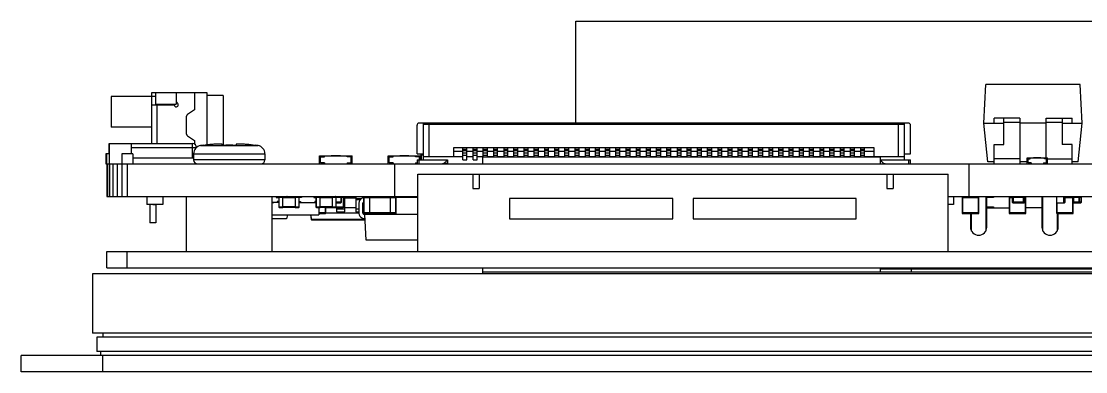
# Model space of a CAD drawing. Header units: inches. Extents: x -190 to 160, y -110 to 38.
# Drawn here: x -152.1 to -99.9, y 20.3 to 37.5 of the extents above; entities that cross this region are included whole.
import ezdxf

# ---------------------------------------------------------------- set-up
doc = ezdxf.new("R2010")
doc.units = ezdxf.units.IN
doc.header["$LTSCALE"] = 1.21
doc.header["$MEASUREMENT"] = 0
doc.layers.get('0').update_dxf_attribs({"linetype": 'CONTINUOUS'})
doc.layers.add('02___PRT_ALL_AXES', color=7, linetype='CONTINUOUS')

msp = doc.modelspace()

# ---------------------------------------------------------------- linework, layer by layer
at = {"color": 7, "linetype": 'Continuous'}
for p, q in [((-124.859, 32.543), (-124.859, 37.543)), ((-124.859, 37.543), (-67.859, 37.543)), ((-145.659, 31.543), (-145.659, 34.043)), ((-145.659, 34.043), (-142.959, 34.043)), ((-145.459, 33.443), (-145.459, 34.043)), ((-144.459, 34.043), (-144.459, 33.468)), ((-143.559, 34.043), (-143.559, 33.193)), ((-142.959, 34.043), (-142.959, 31.473)), ((-104.857, 32.543), (-104.757, 34.443)), ((-100.125, 34.443), (-104.757, 34.443)), ((-100.025, 32.543), (-100.125, 34.443)), ((-147.659, 33.843), (-147.659, 32.343)), ((-145.459, 33.843), (-147.659, 33.843)), ((-145.659, 33.443), (-144.559, 33.443)), ((-145.459, 33.468), (-144.459, 33.468)), ((-145.409, 33.443), (-145.409, 31.543)), ((-142.159, 33.893), (-142.959, 33.893)), ((-142.159, 33.893), (-142.159, 31.451)), ((-143.959, 31.998), (-143.959, 32.887)), ((-143.559, 33.193), (-143.912, 32.972)), ((-132.651, 31.043), (-132.651, 32.443)), ((-108.551, 32.543), (-132.551, 32.543)), ((-132.35, 32.503), (-132.351, 32.493)), ((-132.351, 32.493), (-132.351, 30.743)), ((-132.351, 32.493), (-132.348, 32.493)), ((-132.348, 32.493), (-108.751, 32.493)), ((-132.296, 32.543), (-132.314, 32.539)), ((-132.051, 30.909), (-132.051, 32.543)), ((-109.051, 32.543), (-109.051, 30.909)), ((-108.751, 32.493), (-108.753, 32.506)), ((-108.751, 30.743), (-108.751, 32.493)), ((-108.451, 31.043), (-108.451, 32.443)), ((-104.657, 30.643), (-104.857, 32.543)), ((-104.857, 32.543), (-103.872, 32.543)), ((-104.356, 32.543), (-104.356, 32.793)), ((-103.086, 32.793), (-104.356, 32.793)), ((-103.872, 31.493), (-103.872, 32.793)), ((-103.872, 32.597), (-103.086, 32.597)), ((-103.086, 32.793), (-103.086, 30.543)), ((-101.796, 32.543), (-103.086, 32.543)), ((-101.796, 30.843), (-101.796, 32.793)), ((-101.796, 32.793), (-100.526, 32.793)), ((-101.796, 32.597), (-101.01, 32.597)), ((-101.01, 32.793), (-101.01, 31.493)), ((-101.01, 32.543), (-100.025, 32.543)), ((-100.526, 32.543), (-100.526, 32.793)), ((-100.225, 30.643), (-100.025, 32.543)), ((-145.659, 32.343), (-147.659, 32.343)), ((-143.912, 31.913), (-143.559, 31.693)), ((-147.745, 31.043), (-147.745, 31.543)), ((-147.745, 31.543), (-143.659, 31.543)), ((-147.725, 30.543), (-147.725, 31.543)), ((-146.659, 31.043), (-146.659, 31.543)), ((-146.659, 31.343), (-143.469, 31.343)), ((-143.659, 30.843), (-143.659, 31.543)), ((-143.559, 31.693), (-143.559, 31.515)), ((-143.142, 31.45), (-143.143, 31.456)), ((-142.192, 31.45), (-142.201, 31.499)), ((-141.517, 31.499), (-141.525, 31.45)), ((-140.574, 31.456), (-140.575, 31.45)), ((-130.851, 30.909), (-130.851, 31.353)), ((-130.851, 31.353), (-110.251, 31.353)), ((-130.401, 30.743), (-130.401, 31.353)), ((-130.201, 30.743), (-130.201, 31.353)), ((-129.901, 30.743), (-129.901, 31.353)), ((-129.701, 30.743), (-129.701, 31.353)), ((-129.401, 30.893), (-129.401, 31.353)), ((-129.201, 30.893), (-129.201, 31.353)), ((-128.901, 31.353), (-128.901, 30.893)), ((-128.701, 30.893), (-128.701, 31.353)), ((-128.401, 31.353), (-128.401, 30.893)), ((-128.201, 30.893), (-128.201, 31.353)), ((-127.901, 30.893), (-127.901, 31.353)), ((-127.701, 30.893), (-127.701, 31.353)), ((-127.401, 30.893), (-127.401, 31.353)), ((-127.201, 30.893), (-127.201, 31.353)), ((-126.901, 30.893), (-126.901, 31.353)), ((-126.701, 30.893), (-126.701, 31.353)), ((-126.401, 31.353), (-126.401, 30.893)), ((-126.201, 30.893), (-126.201, 31.353)), ((-125.901, 30.893), (-125.901, 31.353)), ((-125.701, 30.893), (-125.701, 31.353)), ((-125.401, 30.893), (-125.401, 31.353)), ((-125.201, 30.893), (-125.201, 31.353)), ((-124.901, 30.893), (-124.901, 31.353)), ((-124.701, 30.893), (-124.701, 31.353)), ((-124.401, 31.353), (-124.401, 30.893)), ((-124.201, 30.893), (-124.201, 31.353)), ((-123.901, 30.893), (-123.901, 31.353)), ((-123.701, 30.893), (-123.701, 31.353)), ((-123.401, 30.893), (-123.401, 31.353)), ((-123.201, 30.893), (-123.201, 31.353)), ((-122.901, 30.893), (-122.901, 31.353)), ((-122.701, 30.893), (-122.701, 31.353)), ((-122.401, 30.893), (-122.401, 31.353)), ((-122.201, 30.893), (-122.201, 31.353)), ((-121.901, 31.353), (-121.901, 30.893)), ((-121.701, 30.893), (-121.701, 31.353)), ((-121.401, 30.893), (-121.401, 31.353)), ((-121.201, 30.893), (-121.201, 31.353)), ((-120.901, 30.893), (-120.901, 31.353)), ((-120.701, 30.893), (-120.701, 31.353)), ((-120.401, 30.893), (-120.401, 31.353)), ((-120.201, 30.893), (-120.201, 31.353)), ((-119.901, 31.353), (-119.901, 30.893)), ((-119.701, 30.893), (-119.701, 31.353)), ((-119.401, 30.893), (-119.401, 31.353)), ((-119.201, 30.893), (-119.201, 31.353)), ((-118.901, 30.893), (-118.901, 31.353)), ((-118.701, 30.893), (-118.701, 31.353)), ((-118.401, 30.893), (-118.401, 31.353)), ((-118.201, 30.893), (-118.201, 31.353)), ((-117.901, 31.353), (-117.901, 30.893)), ((-117.701, 30.893), (-117.701, 31.353)), ((-117.401, 30.893), (-117.401, 31.353)), ((-117.201, 30.893), (-117.201, 31.353)), ((-116.901, 30.893), (-116.901, 31.353)), ((-116.701, 30.893), (-116.701, 31.353)), ((-116.401, 30.893), (-116.401, 31.353)), ((-116.201, 30.893), (-116.201, 31.353)), ((-115.901, 30.893), (-115.901, 31.353)), ((-115.701, 30.893), (-115.701, 31.353)), ((-115.401, 31.353), (-115.401, 30.893)), ((-115.201, 30.893), (-115.201, 31.353)), ((-114.901, 30.893), (-114.901, 31.353)), ((-114.701, 30.893), (-114.701, 31.353)), ((-114.401, 30.893), (-114.401, 31.353)), ((-114.201, 30.893), (-114.201, 31.353)), ((-113.901, 30.893), (-113.901, 31.353)), ((-113.701, 30.893), (-113.701, 31.353)), ((-113.401, 30.893), (-113.401, 31.353)), ((-113.201, 30.893), (-113.201, 31.353)), ((-112.901, 31.353), (-112.901, 30.893)), ((-112.701, 30.893), (-112.701, 31.353)), ((-112.401, 30.893), (-112.401, 31.353)), ((-112.201, 30.893), (-112.201, 31.353)), ((-111.901, 31.353), (-111.901, 30.893)), ((-111.701, 30.893), (-111.701, 31.353)), ((-111.401, 30.893), (-111.401, 31.353)), ((-111.201, 30.893), (-111.201, 31.353)), ((-110.901, 31.353), (-110.901, 30.893)), ((-110.701, 30.893), (-110.701, 31.353)), ((-110.251, 31.353), (-110.251, 30.909)), ((-104.356, 30.543), (-104.356, 31.493)), ((-104.356, 31.493), (-103.872, 31.493)), ((-100.526, 31.493), (-101.01, 31.493)), ((-100.526, 30.543), (-100.526, 31.493)), ((-147.909, 31.043), (-147.909, 30.543)), ((-147.725, 31.043), (-147.909, 31.043)), ((-147.886, 31.043), (-147.886, 30.543)), ((-147.136, 31.043), (-147.136, 30.543)), ((-146.586, 31.043), (-147.136, 31.043)), ((-146.586, 31.043), (-146.586, 30.543)), ((-146.586, 30.843), (-143.609, 30.843)), ((-143.609, 31.043), (-143.609, 30.743)), ((-140.109, 31.043), (-140.109, 30.743)), ((-137.433, 30.543), (-137.433, 30.943)), ((-137.433, 30.543), (-137.433, 30.943)), ((-137.433, 30.943), (-135.833, 30.943)), ((-137.383, 30.593), (-137.383, 30.943)), ((-137.383, 30.893), (-137.183, 30.893)), ((-137.183, 30.893), (-137.183, 30.943)), ((-136.86, 30.944), (-136.86, 30.943)), ((-136.757, 30.944), (-136.86, 30.944)), ((-136.859, 30.944), (-136.859, 30.943)), ((-136.808, 30.944), (-136.808, 30.943)), ((-136.757, 30.944), (-136.757, 30.943)), ((-136.742, 30.944), (-136.742, 30.943)), ((-136.64, 30.944), (-136.742, 30.944)), ((-136.741, 30.944), (-136.741, 30.943)), ((-136.731, 30.944), (-136.731, 30.943)), ((-136.692, 30.944), (-136.692, 30.943)), ((-136.655, 30.944), (-136.655, 30.943)), ((-136.64, 30.944), (-136.64, 30.943)), ((-136.626, 30.944), (-136.626, 30.943)), ((-136.626, 30.944), (-136.626, 30.943)), ((-136.524, 30.944), (-136.626, 30.944)), ((-136.575, 30.944), (-136.575, 30.943)), ((-136.524, 30.944), (-136.524, 30.943)), ((-136.509, 30.944), (-136.509, 30.943)), ((-136.509, 30.944), (-136.509, 30.943)), ((-136.406, 30.944), (-136.509, 30.944)), ((-136.487, 30.944), (-136.487, 30.943)), ((-136.46, 30.944), (-136.46, 30.943)), ((-136.406, 30.944), (-136.406, 30.943)), ((-136.083, 30.893), (-136.083, 30.943)), ((-135.883, 30.893), (-136.083, 30.893)), ((-135.883, 30.593), (-135.883, 30.943)), ((-135.833, 30.543), (-135.833, 30.943)), ((-134.073, 30.543), (-134.073, 30.943)), ((-134.073, 30.943), (-132.473, 30.943)), ((-134.023, 30.593), (-134.023, 30.943)), ((-134.023, 30.893), (-133.823, 30.893)), ((-133.823, 30.893), (-133.823, 30.943)), ((-133.5, 30.944), (-133.5, 30.943)), ((-133.494, 30.944), (-133.5, 30.944)), ((-133.493, 30.944), (-133.493, 30.943)), ((-133.397, 30.944), (-133.493, 30.944)), ((-133.448, 30.944), (-133.448, 30.943)), ((-133.4, 30.943), (-133.4, 30.944)), ((-133.397, 30.944), (-133.397, 30.943)), ((-133.397, 30.944), (-133.397, 30.943)), ((-133.382, 30.944), (-133.382, 30.943)), ((-133.28, 30.944), (-133.382, 30.944)), ((-133.331, 30.944), (-133.331, 30.943)), ((-133.281, 30.944), (-133.281, 30.943)), ((-133.28, 30.944), (-133.28, 30.943)), ((-133.266, 30.944), (-133.266, 30.943)), ((-133.264, 30.944), (-133.266, 30.944)), ((-133.262, 30.944), (-133.262, 30.943)), ((-133.164, 30.944), (-133.262, 30.944)), ((-133.219, 30.944), (-133.219, 30.943)), ((-133.165, 30.944), (-133.165, 30.943)), ((-133.164, 30.944), (-133.164, 30.943)), ((-133.149, 30.944), (-133.149, 30.943)), ((-133.046, 30.944), (-133.149, 30.944)), ((-133.098, 30.944), (-133.098, 30.943)), ((-133.047, 30.944), (-133.047, 30.943)), ((-133.046, 30.944), (-133.046, 30.943)), ((-132.723, 30.893), (-132.723, 30.943)), ((-132.523, 30.893), (-132.723, 30.893)), ((-132.651, 31.043), (-132.351, 31.043)), ((-132.523, 30.743), (-132.523, 30.943)), ((-132.473, 30.904), (-132.473, 30.943)), ((-132.473, 30.907), (-132.473, 30.943)), ((-132.457, 30.993), (-132.459, 30.995)), ((-132.444, 30.993), (-132.457, 30.993)), ((-132.351, 31.005), (-132.447, 31.005)), ((-132.444, 30.993), (-132.444, 31.005)), ((-132.444, 30.993), (-132.351, 30.993)), ((-132.351, 30.909), (-130.401, 30.909)), ((-130.401, 31.143), (-130.851, 31.143)), ((-130.201, 31.243), (-130.401, 31.243)), ((-130.401, 31.207), (-130.201, 31.207)), ((-130.201, 31.068), (-130.401, 31.068)), ((-130.401, 30.975), (-130.201, 30.975)), ((-129.901, 31.143), (-130.201, 31.143)), ((-130.201, 30.909), (-129.901, 30.909)), ((-129.701, 31.243), (-129.901, 31.243)), ((-129.901, 31.207), (-129.701, 31.207)), ((-129.701, 31.068), (-129.901, 31.068)), ((-129.901, 30.975), (-129.701, 30.975)), ((-129.401, 31.143), (-129.701, 31.143)), ((-129.701, 30.909), (-129.401, 30.909)), ((-129.419, 30.543), (-129.419, 30.893)), ((-129.419, 30.893), (-109.919, 30.893)), ((-129.201, 31.243), (-129.401, 31.243)), ((-129.401, 31.207), (-129.201, 31.207)), ((-129.201, 31.068), (-129.401, 31.068)), ((-129.401, 30.975), (-129.201, 30.975)), ((-128.901, 31.143), (-129.201, 31.143)), ((-129.201, 30.909), (-128.901, 30.909)), ((-128.701, 31.243), (-128.901, 31.243)), ((-128.901, 31.207), (-128.701, 31.207)), ((-128.701, 31.068), (-128.901, 31.068)), ((-128.901, 30.975), (-128.701, 30.975)), ((-128.401, 31.143), (-128.701, 31.143)), ((-128.701, 30.909), (-128.401, 30.909)), ((-128.201, 31.243), (-128.401, 31.243)), ((-128.401, 31.207), (-128.201, 31.207)), ((-128.201, 31.068), (-128.401, 31.068)), ((-128.401, 30.975), (-128.201, 30.975)), ((-127.901, 31.143), (-128.201, 31.143)), ((-128.201, 30.909), (-127.901, 30.909)), ((-127.701, 31.243), (-127.901, 31.243)), ((-127.901, 31.207), (-127.701, 31.207)), ((-127.701, 31.068), (-127.901, 31.068)), ((-127.901, 30.975), (-127.701, 30.975)), ((-127.401, 31.143), (-127.701, 31.143)), ((-127.701, 30.909), (-127.401, 30.909)), ((-127.201, 31.243), (-127.401, 31.243)), ((-127.401, 31.207), (-127.201, 31.207)), ((-127.201, 31.068), (-127.401, 31.068)), ((-127.401, 30.975), (-127.201, 30.975)), ((-126.901, 31.143), (-127.201, 31.143)), ((-127.201, 30.909), (-126.901, 30.909)), ((-126.701, 31.243), (-126.901, 31.243)), ((-126.901, 31.207), (-126.701, 31.207)), ((-126.701, 31.068), (-126.901, 31.068)), ((-126.901, 30.975), (-126.701, 30.975)), ((-126.401, 31.143), (-126.701, 31.143)), ((-126.701, 30.909), (-126.401, 30.909)), ((-126.201, 31.243), (-126.401, 31.243)), ((-126.401, 31.207), (-126.201, 31.207)), ((-126.201, 31.068), (-126.401, 31.068)), ((-126.401, 30.975), (-126.201, 30.975)), ((-125.901, 31.143), (-126.201, 31.143)), ((-126.201, 30.909), (-125.901, 30.909)), ((-125.701, 31.243), (-125.901, 31.243)), ((-125.901, 31.207), (-125.701, 31.207)), ((-125.701, 31.068), (-125.901, 31.068)), ((-125.901, 30.975), (-125.701, 30.975)), ((-125.401, 31.143), (-125.701, 31.143)), ((-125.701, 30.909), (-125.401, 30.909)), ((-125.201, 31.243), (-125.401, 31.243)), ((-125.401, 31.207), (-125.201, 31.207)), ((-125.201, 31.068), (-125.401, 31.068)), ((-125.401, 30.975), (-125.201, 30.975)), ((-124.901, 31.143), (-125.201, 31.143)), ((-125.201, 30.909), (-124.901, 30.909)), ((-124.701, 31.243), (-124.901, 31.243)), ((-124.901, 31.207), (-124.701, 31.207)), ((-124.701, 31.068), (-124.901, 31.068)), ((-124.901, 30.975), (-124.701, 30.975)), ((-124.401, 31.143), (-124.701, 31.143)), ((-124.701, 30.909), (-124.401, 30.909)), ((-124.201, 31.243), (-124.401, 31.243)), ((-124.401, 31.207), (-124.201, 31.207)), ((-124.201, 31.068), (-124.401, 31.068)), ((-124.401, 30.975), (-124.201, 30.975)), ((-123.901, 31.143), (-124.201, 31.143)), ((-124.201, 30.909), (-123.901, 30.909)), ((-123.701, 31.243), (-123.901, 31.243)), ((-123.901, 31.207), (-123.701, 31.207)), ((-123.701, 31.068), (-123.901, 31.068)), ((-123.901, 30.975), (-123.701, 30.975)), ((-123.401, 31.143), (-123.701, 31.143)), ((-123.701, 30.909), (-123.401, 30.909)), ((-123.201, 31.243), (-123.401, 31.243)), ((-123.401, 31.207), (-123.201, 31.207)), ((-123.201, 31.068), (-123.401, 31.068)), ((-123.401, 30.975), (-123.201, 30.975)), ((-122.901, 31.143), (-123.201, 31.143)), ((-123.201, 30.909), (-122.901, 30.909)), ((-122.701, 31.243), (-122.901, 31.243)), ((-122.901, 31.207), (-122.701, 31.207)), ((-122.701, 31.068), (-122.901, 31.068)), ((-122.901, 30.975), (-122.701, 30.975)), ((-122.401, 31.143), (-122.701, 31.143)), ((-122.701, 30.909), (-122.401, 30.909)), ((-122.201, 31.243), (-122.401, 31.243)), ((-122.401, 31.207), (-122.201, 31.207)), ((-122.201, 31.068), (-122.401, 31.068)), ((-122.401, 30.975), (-122.201, 30.975)), ((-121.901, 31.143), (-122.201, 31.143)), ((-122.201, 30.909), (-121.901, 30.909)), ((-121.701, 31.243), (-121.901, 31.243)), ((-121.901, 31.207), (-121.701, 31.207)), ((-121.701, 31.068), (-121.901, 31.068)), ((-121.901, 30.975), (-121.701, 30.975)), ((-121.401, 31.143), (-121.701, 31.143)), ((-121.701, 30.909), (-121.401, 30.909)), ((-121.201, 31.243), (-121.401, 31.243)), ((-121.401, 31.207), (-121.201, 31.207)), ((-121.201, 31.068), (-121.401, 31.068)), ((-121.401, 30.975), (-121.201, 30.975)), ((-120.901, 31.143), (-121.201, 31.143)), ((-121.201, 30.909), (-120.901, 30.909)), ((-120.701, 31.243), (-120.901, 31.243)), ((-120.901, 31.207), (-120.701, 31.207)), ((-120.701, 31.068), (-120.901, 31.068)), ((-120.901, 30.975), (-120.701, 30.975)), ((-120.401, 31.143), (-120.701, 31.143)), ((-120.701, 30.909), (-120.401, 30.909)), ((-120.201, 31.243), (-120.401, 31.243)), ((-120.401, 31.207), (-120.201, 31.207)), ((-120.201, 31.068), (-120.401, 31.068)), ((-120.401, 30.975), (-120.201, 30.975)), ((-119.901, 31.143), (-120.201, 31.143)), ((-120.201, 30.909), (-119.901, 30.909)), ((-119.701, 31.243), (-119.901, 31.243)), ((-119.901, 31.207), (-119.701, 31.207)), ((-119.701, 31.068), (-119.901, 31.068)), ((-119.901, 30.975), (-119.701, 30.975)), ((-119.401, 31.143), (-119.701, 31.143)), ((-119.701, 30.909), (-119.401, 30.909)), ((-119.201, 31.243), (-119.401, 31.243)), ((-119.401, 31.207), (-119.201, 31.207)), ((-119.201, 31.068), (-119.401, 31.068)), ((-119.401, 30.975), (-119.201, 30.975)), ((-118.901, 31.143), (-119.201, 31.143)), ((-119.201, 30.909), (-118.901, 30.909)), ((-118.701, 31.243), (-118.901, 31.243)), ((-118.901, 31.207), (-118.701, 31.207)), ((-118.701, 31.068), (-118.901, 31.068)), ((-118.901, 30.975), (-118.701, 30.975)), ((-118.401, 31.143), (-118.701, 31.143)), ((-118.701, 30.909), (-118.401, 30.909)), ((-118.201, 31.243), (-118.401, 31.243)), ((-118.401, 31.207), (-118.201, 31.207)), ((-118.201, 31.068), (-118.401, 31.068)), ((-118.401, 30.975), (-118.201, 30.975)), ((-117.901, 31.143), (-118.201, 31.143)), ((-118.201, 30.909), (-117.901, 30.909)), ((-117.701, 31.243), (-117.901, 31.243)), ((-117.901, 31.207), (-117.701, 31.207)), ((-117.701, 31.068), (-117.901, 31.068)), ((-117.901, 30.975), (-117.701, 30.975)), ((-117.401, 31.143), (-117.701, 31.143)), ((-117.701, 30.909), (-117.401, 30.909)), ((-117.201, 31.243), (-117.401, 31.243)), ((-117.401, 31.207), (-117.201, 31.207)), ((-117.201, 31.068), (-117.401, 31.068)), ((-117.401, 30.975), (-117.201, 30.975)), ((-116.901, 31.143), (-117.201, 31.143)), ((-117.201, 30.909), (-116.901, 30.909)), ((-116.701, 31.243), (-116.901, 31.243)), ((-116.901, 31.207), (-116.701, 31.207)), ((-116.701, 31.068), (-116.901, 31.068)), ((-116.901, 30.975), (-116.701, 30.975)), ((-116.401, 31.143), (-116.701, 31.143)), ((-116.701, 30.909), (-116.401, 30.909)), ((-116.201, 31.243), (-116.401, 31.243)), ((-116.401, 31.207), (-116.201, 31.207)), ((-116.201, 31.068), (-116.401, 31.068)), ((-116.401, 30.975), (-116.201, 30.975)), ((-115.901, 31.143), (-116.201, 31.143)), ((-116.201, 30.909), (-115.901, 30.909)), ((-115.701, 31.243), (-115.901, 31.243)), ((-115.901, 31.207), (-115.701, 31.207)), ((-115.701, 31.068), (-115.901, 31.068)), ((-115.901, 30.975), (-115.701, 30.975)), ((-115.401, 31.143), (-115.701, 31.143)), ((-115.701, 30.909), (-115.401, 30.909)), ((-115.201, 31.243), (-115.401, 31.243)), ((-115.401, 31.207), (-115.201, 31.207)), ((-115.201, 31.068), (-115.401, 31.068)), ((-115.401, 30.975), (-115.201, 30.975)), ((-114.901, 31.143), (-115.201, 31.143)), ((-115.201, 30.909), (-114.901, 30.909)), ((-114.701, 31.243), (-114.901, 31.243)), ((-114.901, 31.207), (-114.701, 31.207)), ((-114.701, 31.068), (-114.901, 31.068)), ((-114.901, 30.975), (-114.701, 30.975)), ((-114.401, 31.143), (-114.701, 31.143)), ((-114.701, 30.909), (-114.401, 30.909)), ((-114.201, 31.243), (-114.401, 31.243)), ((-114.401, 31.207), (-114.201, 31.207)), ((-114.201, 31.068), (-114.401, 31.068)), ((-114.401, 30.975), (-114.201, 30.975)), ((-113.901, 31.143), (-114.201, 31.143)), ((-114.201, 30.909), (-113.901, 30.909)), ((-113.701, 31.243), (-113.901, 31.243)), ((-113.901, 31.207), (-113.701, 31.207)), ((-113.701, 31.068), (-113.901, 31.068)), ((-113.901, 30.975), (-113.701, 30.975)), ((-113.401, 31.143), (-113.701, 31.143)), ((-113.701, 30.909), (-113.401, 30.909)), ((-113.201, 31.243), (-113.401, 31.243)), ((-113.401, 31.207), (-113.201, 31.207)), ((-113.201, 31.068), (-113.401, 31.068)), ((-113.401, 30.975), (-113.201, 30.975)), ((-112.901, 31.143), (-113.201, 31.143)), ((-113.201, 30.909), (-112.901, 30.909)), ((-112.701, 31.243), (-112.901, 31.243)), ((-112.901, 31.207), (-112.701, 31.207)), ((-112.701, 31.068), (-112.901, 31.068)), ((-112.901, 30.975), (-112.701, 30.975)), ((-112.401, 31.143), (-112.701, 31.143)), ((-112.701, 30.909), (-112.401, 30.909)), ((-112.201, 31.243), (-112.401, 31.243)), ((-112.401, 31.207), (-112.201, 31.207)), ((-112.201, 31.068), (-112.401, 31.068)), ((-112.401, 30.975), (-112.201, 30.975)), ((-111.901, 31.143), (-112.201, 31.143)), ((-112.201, 30.909), (-111.901, 30.909)), ((-111.701, 31.243), (-111.901, 31.243)), ((-111.901, 31.207), (-111.701, 31.207)), ((-111.701, 31.068), (-111.901, 31.068)), ((-111.901, 30.975), (-111.701, 30.975)), ((-111.401, 31.143), (-111.701, 31.143)), ((-111.701, 30.909), (-111.401, 30.909)), ((-111.201, 31.243), (-111.401, 31.243)), ((-111.401, 31.207), (-111.201, 31.207)), ((-111.201, 31.068), (-111.401, 31.068)), ((-111.401, 30.975), (-111.201, 30.975)), ((-110.901, 31.143), (-111.201, 31.143)), ((-111.201, 30.909), (-110.901, 30.909)), ((-110.701, 31.243), (-110.901, 31.243)), ((-110.901, 31.207), (-110.701, 31.207)), ((-110.701, 31.068), (-110.901, 31.068)), ((-110.901, 30.975), (-110.701, 30.975)), ((-110.251, 31.143), (-110.701, 31.143)), ((-110.701, 30.909), (-108.751, 30.909)), ((-109.919, 30.543), (-109.919, 30.893)), ((-108.751, 31.043), (-108.451, 31.043)), ((-102.733, 30.543), (-102.733, 30.843)), ((-102.733, 30.843), (-101.733, 30.843)), ((-102.683, 30.593), (-102.683, 30.843)), ((-102.583, 30.793), (-102.583, 30.843)), ((-102.412, 30.844), (-102.412, 30.843)), ((-102.331, 30.844), (-102.412, 30.844)), ((-102.374, 30.844), (-102.374, 30.843)), ((-102.334, 30.843), (-102.334, 30.844)), ((-102.331, 30.843), (-102.331, 30.844)), ((-102.32, 30.844), (-102.32, 30.843)), ((-102.239, 30.844), (-102.32, 30.844)), ((-102.28, 30.844), (-102.28, 30.843)), ((-102.239, 30.844), (-102.239, 30.843)), ((-102.228, 30.844), (-102.228, 30.843)), ((-102.144, 30.844), (-102.228, 30.844)), ((-102.21, 30.844), (-102.21, 30.843)), ((-102.198, 30.844), (-102.198, 30.843)), ((-102.144, 30.844), (-102.144, 30.843)), ((-102.134, 30.844), (-102.134, 30.843)), ((-102.052, 30.844), (-102.134, 30.844)), ((-102.093, 30.844), (-102.093, 30.843)), ((-102.052, 30.844), (-102.052, 30.843)), ((-101.883, 30.793), (-101.883, 30.843)), ((-101.783, 30.593), (-101.783, 30.843)), ((-101.733, 30.543), (-101.733, 30.843)), ((-147.909, 30.543), (-43.85, 30.543)), ((-147.859, 30.543), (-147.859, 28.943)), ((-147.833, 30.543), (-147.833, 28.943)), ((-147.732, 30.543), (-147.732, 28.943)), ((-147.572, 30.543), (-147.572, 28.943)), ((-147.363, 30.543), (-147.363, 28.943)), ((-147.12, 30.543), (-147.12, 28.943)), ((-146.859, 30.543), (-146.859, 28.943)), ((-140.109, 30.743), (-143.609, 30.743)), ((-137.183, 30.593), (-137.383, 30.593)), ((-137.183, 30.593), (-137.183, 30.543)), ((-136.083, 30.593), (-136.083, 30.543)), ((-136.083, 30.593), (-135.883, 30.593)), ((-133.823, 30.593), (-134.023, 30.593)), ((-133.823, 30.593), (-133.823, 30.543)), ((-133.75, 30.543), (-133.75, 28.943)), ((-132.723, 30.593), (-132.723, 30.543)), ((-132.723, 30.593), (-132.651, 30.593)), ((-132.651, 30.743), (-132.651, 30.543)), ((-132.651, 30.743), (-131.151, 30.743)), ((-132.551, 30.543), (-132.551, 30.743)), ((-131.157, 30.555), (-131.36, 30.555)), ((-131.157, 30.743), (-131.157, 30.543)), ((-131.151, 30.743), (-131.151, 30.543)), ((-130.401, 30.743), (-130.201, 30.743)), ((-129.901, 30.743), (-129.701, 30.743)), ((-109.919, 30.743), (-108.451, 30.743)), ((-108.551, 30.743), (-108.551, 30.543)), ((-108.451, 30.543), (-108.451, 30.743)), ((-105.583, 30.543), (-105.583, 28.943)), ((-104.356, 30.643), (-104.657, 30.643)), ((-103.086, 30.791), (-104.356, 30.791)), ((-102.733, 30.643), (-103.086, 30.643)), ((-102.683, 30.793), (-102.583, 30.793)), ((-102.533, 30.593), (-102.683, 30.593)), ((-102.533, 30.593), (-102.533, 30.543)), ((-101.933, 30.593), (-101.933, 30.543)), ((-101.933, 30.593), (-101.783, 30.593)), ((-101.783, 30.793), (-101.883, 30.793)), ((-101.733, 30.791), (-100.526, 30.791)), ((-100.225, 30.643), (-100.526, 30.643)), ((-132.609, 26.243), (-132.609, 30.043)), ((-132.609, 30.043), (-106.609, 30.043)), ((-129.909, 30.043), (-129.909, 29.343)), ((-129.609, 30.043), (-129.609, 29.343)), ((-109.609, 30.043), (-109.609, 29.343)), ((-109.309, 30.043), (-109.309, 29.343)), ((-106.609, 26.243), (-106.609, 30.043)), ((-129.909, 29.343), (-129.609, 29.343)), ((-109.609, 29.343), (-109.309, 29.343)), ((-147.859, 28.943), (-132.609, 28.943)), ((-145.91, 28.943), (-145.91, 28.543)), ((-145.11, 28.943), (-145.11, 28.543)), ((-143.959, 26.243), (-143.959, 28.943)), ((-139.759, 26.243), (-139.759, 28.943)), ((-139.559, 28.943), (-139.559, 28.893)), ((-139.559, 28.893), (-139.434, 28.893)), ((-139.434, 28.907), (-139.434, 28.427)), ((-139.434, 28.907), (-139.234, 28.907)), ((-139.414, 28.407), (-139.414, 28.927)), ((-139.234, 28.927), (-139.414, 28.927)), ((-139.359, 28.943), (-139.359, 28.927)), ((-139.234, 28.407), (-139.234, 28.927)), ((-138.634, 28.923), (-139.234, 28.923)), ((-138.634, 28.917), (-139.234, 28.917)), ((-139.234, 28.897), (-138.634, 28.897)), ((-139.094, 28.943), (-139.094, 28.923)), ((-139.05, 28.927), (-139.094, 28.927)), ((-139.023, 28.923), (-139.023, 28.943)), ((-138.993, 28.943), (-138.993, 28.923)), ((-138.634, 28.927), (-138.634, 28.407)), ((-138.454, 28.927), (-138.634, 28.927)), ((-138.634, 28.907), (-138.434, 28.907)), ((-138.589, 28.943), (-138.589, 28.927)), ((-138.509, 28.943), (-138.509, 28.927)), ((-138.454, 28.927), (-138.454, 28.407)), ((-138.434, 28.427), (-138.434, 28.907)), ((-138.309, 28.893), (-138.434, 28.893)), ((-138.309, 28.943), (-138.309, 28.893)), ((-137.709, 28.943), (-137.709, 28.893)), ((-137.709, 28.893), (-137.609, 28.893)), ((-137.609, 28.907), (-137.609, 28.427)), ((-137.609, 28.907), (-137.409, 28.907)), ((-137.589, 28.407), (-137.589, 28.927)), ((-137.159, 28.927), (-137.589, 28.927)), ((-137.509, 28.943), (-137.509, 28.927)), ((-137.459, 28.943), (-137.459, 28.927)), ((-137.409, 28.407), (-137.409, 28.927)), ((-136.809, 28.917), (-137.409, 28.917)), ((-137.409, 28.897), (-136.809, 28.897)), ((-137.16, 28.943), (-137.16, 28.927)), ((-137.159, 28.927), (-137.159, 28.917)), ((-137.15, 28.925), (-137.15, 28.943)), ((-136.945, 28.943), (-136.945, 28.917)), ((-136.809, 28.927), (-136.809, 28.407)), ((-136.629, 28.927), (-136.809, 28.927)), ((-136.809, 28.907), (-136.609, 28.907)), ((-136.631, 28.927), (-136.631, 28.943)), ((-136.629, 28.927), (-136.629, 28.407)), ((-136.609, 28.912), (-136.356, 28.912)), ((-136.609, 28.427), (-136.609, 28.907)), ((-136.387, 28.943), (-136.387, 28.638)), ((-136.269, 28.927), (-136.36, 28.927)), ((-136.356, 28.668), (-136.356, 28.912)), ((-136.356, 28.907), (-136.249, 28.907)), ((-136.269, 28.927), (-136.269, 28.407)), ((-136.249, 28.427), (-136.249, 28.907)), ((-136.21, 28.833), (-136.249, 28.833)), ((-136.249, 28.822), (-136.21, 28.822)), ((-136.249, 28.814), (-136.21, 28.814)), ((-136.21, 28.778), (-136.249, 28.778)), ((-136.21, 28.943), (-136.21, 28.193)), ((-136.2, 28.832), (-136.21, 28.833)), ((-136.21, 28.778), (-136.2, 28.782)), ((-136.2, 28.203), (-136.2, 28.943)), ((-135.65, 28.893), (-136.2, 28.893)), ((-136.2, 28.872), (-135.65, 28.872)), ((-135.81, 28.907), (-135.81, 28.893)), ((-135.81, 28.907), (-135.65, 28.907)), ((-135.79, 28.893), (-135.79, 28.927)), ((-135.65, 28.927), (-135.79, 28.927)), ((-135.65, 28.943), (-135.65, 28.203)), ((-135.64, 28.833), (-135.65, 28.832)), ((-135.65, 28.782), (-135.64, 28.778)), ((-135.64, 28.193), (-135.64, 28.943)), ((-135.381, 28.833), (-135.64, 28.833)), ((-135.64, 28.822), (-135.394, 28.822)), ((-135.64, 28.814), (-135.403, 28.814)), ((-135.437, 28.778), (-135.64, 28.778)), ((-135.271, 28.897), (-135.271, 28.137)), ((-135.271, 28.897), (-134.971, 28.897)), ((-135.26, 28.943), (-135.26, 28.92)), ((-135.25, 28.925), (-135.25, 28.943)), ((-135.241, 28.107), (-135.241, 28.927)), ((-134.971, 28.927), (-135.241, 28.927)), ((-134.971, 28.107), (-134.971, 28.927)), ((-133.971, 28.917), (-134.971, 28.917)), ((-134.971, 28.887), (-133.971, 28.887)), ((-133.971, 28.918), (-134.159, 28.918)), ((-133.971, 28.927), (-133.971, 28.107)), ((-133.701, 28.927), (-133.971, 28.927)), ((-133.971, 28.897), (-133.671, 28.897)), ((-133.701, 28.927), (-133.701, 28.107)), ((-132.609, 28.918), (-133.679, 28.918)), ((-133.671, 28.137), (-133.671, 28.897)), ((-132.609, 28.892), (-133.671, 28.892)), ((-128.109, 28.843), (-128.109, 27.843)), ((-120.109, 28.843), (-128.109, 28.843)), ((-120.109, 27.843), (-120.109, 28.843)), ((-119.109, 28.843), (-119.109, 27.843)), ((-111.109, 28.843), (-119.109, 28.843)), ((-111.109, 27.843), (-111.109, 28.843)), ((-106.609, 28.943), (-43.85, 28.943)), ((-106.349, 28.943), (-106.349, 28.543)), ((-105.919, 28.897), (-105.919, 28.137)), ((-105.919, 28.897), (-105.099, 28.897)), ((-105.889, 28.107), (-105.889, 28.927)), ((-105.129, 28.927), (-105.889, 28.927)), ((-105.129, 28.927), (-105.129, 28.107)), ((-105.099, 28.137), (-105.099, 28.897)), ((-104.759, 28.943), (-104.759, 27.249)), ((-104.709, 27.443), (-104.709, 28.943)), ((-104.375, 28.893), (-104.709, 28.893)), ((-104.375, 28.943), (-104.375, 28.893)), ((-103.614, 28.897), (-103.614, 28.137)), ((-103.614, 28.897), (-103.464, 28.897)), ((-103.584, 28.107), (-103.584, 28.927)), ((-103.459, 28.927), (-103.584, 28.927)), ((-103.464, 28.912), (-103.464, 28.668)), ((-103.464, 28.912), (-103.464, 28.668)), ((-103.464, 28.912), (-102.854, 28.912)), ((-103.433, 28.638), (-103.433, 28.943)), ((-103.403, 28.638), (-103.403, 28.943)), ((-102.915, 28.638), (-102.915, 28.943)), ((-102.884, 28.943), (-102.884, 28.638)), ((-102.824, 28.927), (-102.858, 28.927)), ((-102.854, 28.668), (-102.854, 28.912)), ((-102.854, 28.897), (-102.794, 28.897)), ((-102.824, 28.927), (-102.824, 28.107)), ((-102.794, 28.137), (-102.794, 28.897)), ((-102.009, 28.943), (-102.009, 27.443)), ((-101.959, 27.249), (-101.959, 28.943)), ((-101.289, 28.897), (-101.289, 28.137)), ((-101.289, 28.897), (-101.284, 28.897)), ((-101.284, 28.943), (-101.284, 28.618)), ((-100.954, 28.943), (-100.954, 28.618)), ((-100.954, 28.912), (-100.87, 28.912)), ((-100.901, 28.943), (-100.901, 28.638)), ((-100.499, 28.927), (-100.875, 28.927)), ((-100.87, 28.668), (-100.87, 28.912)), ((-100.87, 28.897), (-100.471, 28.897)), ((-100.499, 28.927), (-100.499, 28.107)), ((-100.471, 28.912), (-100.471, 28.668)), ((-100.471, 28.912), (-100.071, 28.912)), ((-100.441, 28.638), (-100.441, 28.943)), ((-100.197, 28.943), (-100.197, 28.638)), ((-100.167, 28.668), (-100.167, 28.912)), ((-100.101, 28.943), (-100.101, 28.638)), ((-100.071, 28.668), (-100.071, 28.912)), ((-145.11, 28.543), (-145.91, 28.543)), ((-145.759, 28.543), (-145.759, 27.643)), ((-145.605, 28.542), (-145.605, 28.543)), ((-145.605, 28.542), (-145.455, 28.542)), ((-145.567, 28.542), (-145.567, 28.543)), ((-145.536, 28.542), (-145.536, 28.543)), ((-145.535, 28.543), (-145.535, 28.542)), ((-145.501, 28.542), (-145.501, 28.543)), ((-145.459, 28.542), (-145.459, 27.643)), ((-145.455, 28.542), (-145.455, 28.543)), ((-139.434, 28.643), (-139.759, 28.643)), ((-139.758, 28.642), (-139.68, 28.642)), ((-139.718, 28.642), (-139.718, 28.643)), ((-139.68, 28.642), (-139.68, 28.643)), ((-139.509, 28.693), (-139.509, 28.643)), ((-139.434, 28.693), (-139.509, 28.693)), ((-139.234, 28.427), (-139.434, 28.427)), ((-139.414, 28.407), (-139.234, 28.407)), ((-138.634, 28.437), (-139.234, 28.437)), ((-139.234, 28.417), (-138.634, 28.417)), ((-138.434, 28.427), (-138.634, 28.427)), ((-138.634, 28.407), (-138.454, 28.407)), ((-138.434, 28.693), (-138.359, 28.693)), ((-138.434, 28.643), (-137.609, 28.643)), ((-138.359, 28.693), (-138.359, 28.643)), ((-138.187, 28.642), (-138.187, 28.643)), ((-138.187, 28.642), (-138.107, 28.642)), ((-138.107, 28.643), (-138.107, 28.642)), ((-138.096, 28.642), (-138.096, 28.643)), ((-138.096, 28.642), (-138.015, 28.642)), ((-138.055, 28.642), (-138.055, 28.643)), ((-138.015, 28.642), (-138.015, 28.643)), ((-138.003, 28.642), (-138.003, 28.643)), ((-138.003, 28.642), (-137.92, 28.642)), ((-137.986, 28.642), (-137.986, 28.643)), ((-137.971, 28.642), (-137.971, 28.643)), ((-137.92, 28.642), (-137.92, 28.643)), ((-137.91, 28.642), (-137.91, 28.643)), ((-137.91, 28.642), (-137.828, 28.642)), ((-137.869, 28.642), (-137.869, 28.643)), ((-137.828, 28.642), (-137.828, 28.643)), ((-137.659, 28.693), (-137.659, 28.643)), ((-137.609, 28.693), (-137.659, 28.693)), ((-137.409, 28.427), (-137.609, 28.427)), ((-137.589, 28.407), (-137.409, 28.407)), ((-137.459, 28.407), (-137.459, 28.043)), ((-136.809, 28.437), (-137.409, 28.437)), ((-137.409, 28.417), (-136.809, 28.417)), ((-137.159, 28.417), (-137.159, 28.107)), ((-137.129, 28.137), (-137.129, 28.417)), ((-136.6, 28.393), (-137.129, 28.393)), ((-136.249, 28.427), (-136.809, 28.427)), ((-136.809, 28.407), (-136.269, 28.407)), ((-136.356, 28.668), (-136.609, 28.668)), ((-136.609, 28.638), (-136.387, 28.638)), ((-136.6, 28.407), (-136.6, 28.203)), ((-136.59, 28.327), (-136.6, 28.331)), ((-136.59, 28.193), (-136.59, 28.407)), ((-136.21, 28.327), (-136.59, 28.327)), ((-136.59, 28.193), (-136.21, 28.193)), ((-136.559, 28.635), (-136.559, 28.638)), ((-136.452, 28.635), (-136.559, 28.635)), ((-136.514, 28.635), (-136.514, 28.638)), ((-136.497, 28.638), (-136.497, 28.635)), ((-136.452, 28.638), (-136.452, 28.635)), ((-136.2, 28.331), (-136.21, 28.327)), ((-135.65, 28.393), (-136.2, 28.393)), ((-135.64, 28.327), (-135.65, 28.331)), ((-135.508, 28.327), (-135.64, 28.327)), ((-135.64, 28.193), (-135.51, 28.193)), ((-135.31, 28.193), (-135.271, 28.193)), ((-135.271, 28.327), (-135.308, 28.327)), ((-106.349, 28.543), (-106.609, 28.543)), ((-104.709, 28.443), (-104.375, 28.443)), ((-104.709, 28.393), (-103.614, 28.393)), ((-104.375, 28.443), (-104.375, 28.393)), ((-102.854, 28.668), (-103.464, 28.668)), ((-103.433, 28.638), (-102.884, 28.638)), ((-103.34, 28.638), (-103.34, 28.635)), ((-103.34, 28.638), (-103.34, 28.635)), ((-103.266, 28.635), (-103.34, 28.635)), ((-103.303, 28.638), (-103.303, 28.635)), ((-103.266, 28.635), (-103.266, 28.638)), ((-103.242, 28.638), (-103.242, 28.635)), ((-103.242, 28.638), (-103.242, 28.635)), ((-103.165, 28.635), (-103.242, 28.635)), ((-103.239, 28.635), (-103.239, 28.638)), ((-103.202, 28.635), (-103.202, 28.638)), ((-103.165, 28.635), (-103.165, 28.638)), ((-103.135, 28.638), (-103.135, 28.635)), ((-103.135, 28.638), (-103.135, 28.635)), ((-103.061, 28.635), (-103.135, 28.635)), ((-103.098, 28.638), (-103.098, 28.635)), ((-103.061, 28.635), (-103.061, 28.638)), ((-103.033, 28.635), (-103.033, 28.638)), ((-103.033, 28.635), (-103.033, 28.638)), ((-102.959, 28.635), (-103.033, 28.635)), ((-103.024, 28.635), (-103.024, 28.638)), ((-102.987, 28.635), (-102.987, 28.638)), ((-102.97, 28.638), (-102.97, 28.635)), ((-102.959, 28.635), (-102.959, 28.638)), ((-102.009, 28.393), (-102.794, 28.393)), ((-100.954, 28.618), (-101.284, 28.618)), ((-101.259, 28.107), (-101.259, 28.618)), ((-101.193, 28.618), (-101.193, 28.608)), ((-101.035, 28.608), (-101.193, 28.608)), ((-101.114, 28.618), (-101.114, 28.608)), ((-101.035, 28.618), (-101.035, 28.608)), ((-100.87, 28.668), (-100.954, 28.668)), ((-100.954, 28.638), (-100.901, 28.638)), ((-100.071, 28.668), (-100.471, 28.668)), ((-100.469, 28.137), (-100.469, 28.657)), ((-100.441, 28.638), (-100.101, 28.638)), ((-100.369, 28.635), (-100.369, 28.638)), ((-100.173, 28.635), (-100.369, 28.635)), ((-100.325, 28.635), (-100.325, 28.638)), ((-100.307, 28.638), (-100.307, 28.635)), ((-100.262, 28.638), (-100.262, 28.635)), ((-100.192, 28.638), (-100.192, 28.635)), ((-100.183, 28.635), (-100.183, 28.638)), ((-100.174, 28.635), (-100.174, 28.638)), ((-100.173, 28.635), (-100.173, 28.638)), ((-139.759, 28.043), (-137.459, 28.043)), ((-139.045, 27.843), (-139.759, 27.843)), ((-139.01, 28.043), (-139.045, 27.843)), ((-137.881, 28.043), (-137.836, 27.813)), ((-137.811, 27.813), (-137.856, 28.043)), ((-137.811, 27.813), (-137.836, 27.813)), ((-137.811, 27.793), (-137.811, 27.813)), ((-135.196, 27.813), (-137.811, 27.813)), ((-137.811, 27.793), (-135.195, 27.793)), ((-137.129, 28.137), (-137.459, 28.137)), ((-137.459, 28.107), (-137.159, 28.107)), ((-137.129, 28.143), (-135.508, 28.143)), ((-135.307, 28.143), (-135.271, 28.143)), ((-134.971, 28.137), (-135.271, 28.137)), ((-135.241, 28.107), (-134.971, 28.107)), ((-135.206, 28.107), (-135.209, 28.052)), ((-135.143, 26.792), (-135.209, 28.052)), ((-132.609, 28.052), (-135.209, 28.052)), ((-133.971, 28.147), (-134.971, 28.147)), ((-134.971, 28.117), (-133.971, 28.117)), ((-133.671, 28.137), (-133.971, 28.137)), ((-133.971, 28.107), (-133.701, 28.107)), ((-128.109, 27.843), (-120.109, 27.843)), ((-119.109, 27.843), (-111.109, 27.843)), ((-105.099, 28.137), (-105.919, 28.137)), ((-105.889, 28.107), (-105.129, 28.107)), ((-105.509, 28.107), (-105.509, 27.443)), ((-105.459, 27.249), (-105.459, 28.107)), ((-102.794, 28.137), (-103.614, 28.137)), ((-103.584, 28.107), (-102.824, 28.107)), ((-100.469, 28.137), (-101.289, 28.137)), ((-101.259, 28.107), (-101.259, 27.249)), ((-101.259, 28.107), (-100.499, 28.107)), ((-101.209, 27.443), (-101.209, 28.107)), ((-145.459, 27.643), (-145.759, 27.643)), ((-132.609, 26.792), (-135.143, 26.792)), ((-147.859, 25.443), (-147.859, 26.243)), ((-147.859, 26.243), (-43.859, 26.243)), ((-146.859, 25.443), (-146.859, 26.243)), ((-148.569, 25.143), (-148.569, 22.243)), ((-43.149, 25.143), (-148.569, 25.143)), ((-147.859, 25.443), (-43.859, 25.443)), ((-129.419, 25.143), (-129.419, 25.443)), ((-129.419, 25.243), (-77.919, 25.243)), ((-109.919, 25.243), (-109.919, 25.443)), ((-109.919, 25.393), (-77.919, 25.393)), ((-108.419, 25.393), (-108.419, 25.243)), ((-102.419, 25.393), (-102.419, 25.443)), ((-43.149, 22.243), (-148.569, 22.243)), ((-148.359, 22.043), (-148.359, 21.343)), ((-43.259, 22.043), (-148.359, 22.043)), ((-148.059, 22.243), (-148.059, 22.043)), ((-152.059, 20.343), (-152.059, 21.143)), ((-39.659, 21.143), (-152.059, 21.143)), ((-43.259, 21.343), (-148.359, 21.343)), ((-148.159, 21.143), (-148.159, 21.343)), ((-148.059, 20.343), (-148.059, 21.143)), ((-39.659, 20.343), (-152.059, 20.343))]:
    msp.add_line(p, q, dxfattribs=at)
for points in [[(-132.459, 30.995), (-132.473, 30.905), (-132.481, 30.813), (-132.481, 30.743)], [(-132.447, 31.005), (-132.45, 31.005), (-132.453, 31.003), (-132.456, 31.001), (-132.458, 30.997), (-132.459, 30.995)]]:
    msp.add_lwpolyline(points, dxfattribs=at)
for centre, radius, start, end in [((-144.359, 33.993), 0.1, 150, 180), ((-144.459, 33.443), 0.1, 180, 60), ((-144.359, 33.616), 0.1, 180, 240), ((-143.859, 32.887), 0.1, 122.0054, 180), ((-132.551, 32.443), 0.1, 90, 180), ((-132.301, 32.493), 0.05, 90, 167.908), ((-132.289, 32.493), 0.0533, 170.358, 179.9976), ((-132.29, 32.493), 0.0526, 158.3509, 170.3547), ((-108.801, 32.493), 0.05, 15.4912, 90), ((-108.551, 32.443), 0.1, 0, 90), ((-143.859, 31.998), 0.1, 180, 237.9946), ((-143.659, 31.343), 0.2, 0, 90), ((-141.859, 21.98), 9.563, 97.721, 98.4728), ((-141.859, 21.923), 9.613, 95.0711, 97.6722), ((-141.859, 21.751), 9.705, 88.0295, 91.9705), ((-141.858, 21.923), 9.613, 82.3278, 84.9289), ((-141.859, 21.98), 9.563, 81.5272, 82.279), ((-113.087, 30.768), 19.371, 179.334, 180.0739), ((-132.444, 30.993), 0.0125, 90.002, 179.3276), ((-112.27, 30.767), 20.176, 179.3608, 180.0708), ((-143.409, 30.743), 0.2, 180, 270), ((-140.309, 30.743), 0.2, 270, 0), ((-139.414, 28.907), 0.02, 90, 180), ((-139.023, 28.912), 0.0305, 90, 159.8293), ((-138.454, 28.907), 0.02, 0, 90), ((-137.589, 28.907), 0.02, 90, 180), ((-137.159, 28.897), 0.03, 42.071, 90), ((-136.631, 28.912), 0.0305, 90, 150.1654), ((-136.629, 28.907), 0.02, 0, 90), ((-136.387, 28.912), 0.0305, 360, 90), ((-136.269, 28.907), 0.02, 0, 90), ((-136.21, 28.832), 0.00999, 269.9612, 359.9548), ((-136.21, 28.824), 0.00999, 269.9612, 359.9548), ((-135.79, 28.907), 0.02, 90, 180), ((-135.64, 28.832), 0.00999, 180.0452, 270.0388), ((-135.64, 28.824), 0.00999, 180.0452, 270.0388), ((-135.241, 28.897), 0.03, 90, 180), ((-133.701, 28.897), 0.03, 0, 90), ((-105.889, 28.897), 0.03, 90, 180), ((-105.129, 28.897), 0.03, 0, 90), ((-103.584, 28.897), 0.03, 90, 180), ((-103.433, 28.912), 0.0305, 90, 180), ((-103.433, 28.912), 0.0305, 90, 180), ((-102.884, 28.912), 0.0305, 0, 78.75), ((-102.824, 28.897), 0.03, 0, 90), ((-101.259, 28.897), 0.03, 146.4939, 180), ((-100.499, 28.897), 0.03, 20.9826, 90), ((-100.441, 28.912), 0.0305, 90, 180), ((-100.197, 28.912), 0.0305, 360, 90), ((-139.414, 28.427), 0.02, 180, 270), ((-138.454, 28.427), 0.02, 270, 0), ((-137.589, 28.427), 0.02, 180, 270), ((-136.629, 28.427), 0.02, 270, 0), ((-136.59, 28.203), 0.01, 180, 270), ((-136.387, 28.668), 0.0305, 270, 360), ((-136.269, 28.427), 0.02, 270, 0), ((-136.21, 28.203), 0.01, 270, 0), ((-135.64, 28.203), 0.01, 180, 270), ((-103.433, 28.668), 0.0305, 180, 270), ((-103.433, 28.668), 0.0305, 180, 270), ((-102.884, 28.668), 0.0305, 270, 0), ((-100.901, 28.668), 0.0305, 270, 0), ((-100.441, 28.668), 0.0305, 180, 270), ((-100.197, 28.668), 0.0305, 270, 360), ((-100.101, 28.668), 0.0305, 270, 0), ((-137.811, 27.818), 0.025, 191, 270), ((-137.159, 28.137), 0.03, 270, 0), ((-135.241, 28.137), 0.03, 180, 270), ((-133.701, 28.137), 0.03, 270, 0), ((-105.889, 28.137), 0.03, 180, 270), ((-105.129, 28.137), 0.03, 270, 0), ((-103.584, 28.137), 0.03, 180, 270), ((-102.824, 28.137), 0.03, 270, 0), ((-101.259, 28.137), 0.03, 180, 270), ((-100.499, 28.137), 0.03, 270, 0), ((-105.109, 27.443), 0.4, 180, 0), ((-101.609, 27.443), 0.4, 180, 0)]:
    msp.add_arc(centre, radius, start, end, dxfattribs=at)
for points, knots in [([(-132.314, 32.539), (-132.317, 32.537), (-132.328, 32.531), (-132.336, 32.521), (-132.339, 32.512)], [0, 0, 0, 0, 0.245372, 1, 1, 1, 1]), ([(-109.029, 32.543), (-109.026, 32.542), (-109.02, 32.538), (-109.016, 32.526), (-109.012, 32.511), (-109.012, 32.499), (-109.012, 32.493)], [0, 0, 0, 0, 0.132581, 0.35975, 0.670843, 1, 1, 1, 1]), ([(-142.201, 31.499), (-142.201, 31.5), (-142.204, 31.503), (-142.208, 31.505), (-142.215, 31.507), (-142.226, 31.51), (-142.243, 31.513), (-142.265, 31.515), (-142.301, 31.517), (-142.357, 31.517), (-142.432, 31.516), (-142.518, 31.512), (-142.612, 31.507), (-142.676, 31.501), (-142.709, 31.499)], [0, 0, 0, 0, 0.010205, 0.017738, 0.027246, 0.052529, 0.086338, 0.128556, 0.178889, 0.302157, 0.451802, 0.622302, 0.807323, 1, 1, 1, 1]), ([(-141.009, 31.499), (-141.042, 31.501), (-141.106, 31.507), (-141.199, 31.512), (-141.285, 31.516), (-141.361, 31.517), (-141.416, 31.517), (-141.453, 31.515), (-141.474, 31.513), (-141.492, 31.51), (-141.503, 31.507), (-141.51, 31.505), (-141.514, 31.503), (-141.516, 31.5), (-141.517, 31.499)], [0, 0, 0, 0, 0.19278, 0.377802, 0.548279, 0.697896, 0.821142, 0.871465, 0.913676, 0.947479, 0.972758, 0.982264, 0.989796, 1, 1, 1, 1]), ([(-131.201, 30.743), (-131.201, 30.737), (-131.204, 30.72), (-131.223, 30.679), (-131.269, 30.622), (-131.326, 30.572), (-131.374, 30.546), (-131.394, 30.542), (-131.401, 30.542)], [0, 0, 0, 0, 0.129751, 0.305402, 0.481052, 0.656702, 0.832352, 1, 1, 1, 1]), ([(-109.701, 30.542), (-109.709, 30.542), (-109.729, 30.546), (-109.776, 30.572), (-109.834, 30.622), (-109.879, 30.679), (-109.899, 30.72), (-109.901, 30.737), (-109.901, 30.743)], [0, 0, 0, 0, 0.167648, 0.343298, 0.518948, 0.694598, 0.870249, 1, 1, 1, 1]), ([(-135.271, 28.883), (-135.293, 28.878), (-135.343, 28.861), (-135.402, 28.82), (-135.45, 28.767), (-135.485, 28.706), (-135.519, 28.585), (-135.503, 28.477), (-135.508, 28.34), (-135.509, 28.234), (-135.512, 28.118), (-135.474, 27.989), (-135.375, 27.896), (-135.28, 27.864), (-135.224, 27.857), (-135.199, 27.855)], [0, 0, 0, 0, 0.047042, 0.093634, 0.140419, 0.187322, 0.234255, 0.375124, 0.516239, 0.611657, 0.706511, 0.79812, 0.867472, 0.936737, 1, 1, 1, 1]), ([(-135.209, 28.057), (-135.216, 28.058), (-135.241, 28.062), (-135.272, 28.075), (-135.291, 28.091), (-135.309, 28.132), (-135.311, 28.213), (-135.307, 28.335), (-135.307, 28.458), (-135.311, 28.58), (-135.305, 28.615), (-135.294, 28.639), (-135.282, 28.656), (-135.273, 28.664), (-135.271, 28.666)], [0, 0, 0, 0, 0.034018, 0.111588, 0.189254, 0.291847, 0.398075, 0.504934, 0.662969, 0.820728, 0.873288, 0.925815, 0.978209, 1, 1, 1, 1])]:
    msp.add_open_spline(points, degree=3, knots=knots, dxfattribs=at)
at = {"layer": '02___PRT_ALL_AXES', "color": 7, "linetype": 'Continuous'}
for p, q in [((-143.268, 31.438), (-140.45, 31.438)), ((-143.609, 31.043), (-140.109, 31.043))]:
    msp.add_line(p, q, dxfattribs=at)
for centre, start, end in [((-143.209, 31.043), 98.4728, 180), ((-140.509, 31.043), 0, 81.5272)]:
    msp.add_arc(centre, 0.4, start, end, dxfattribs=at)

doc.saveas('drawing.dxf')
